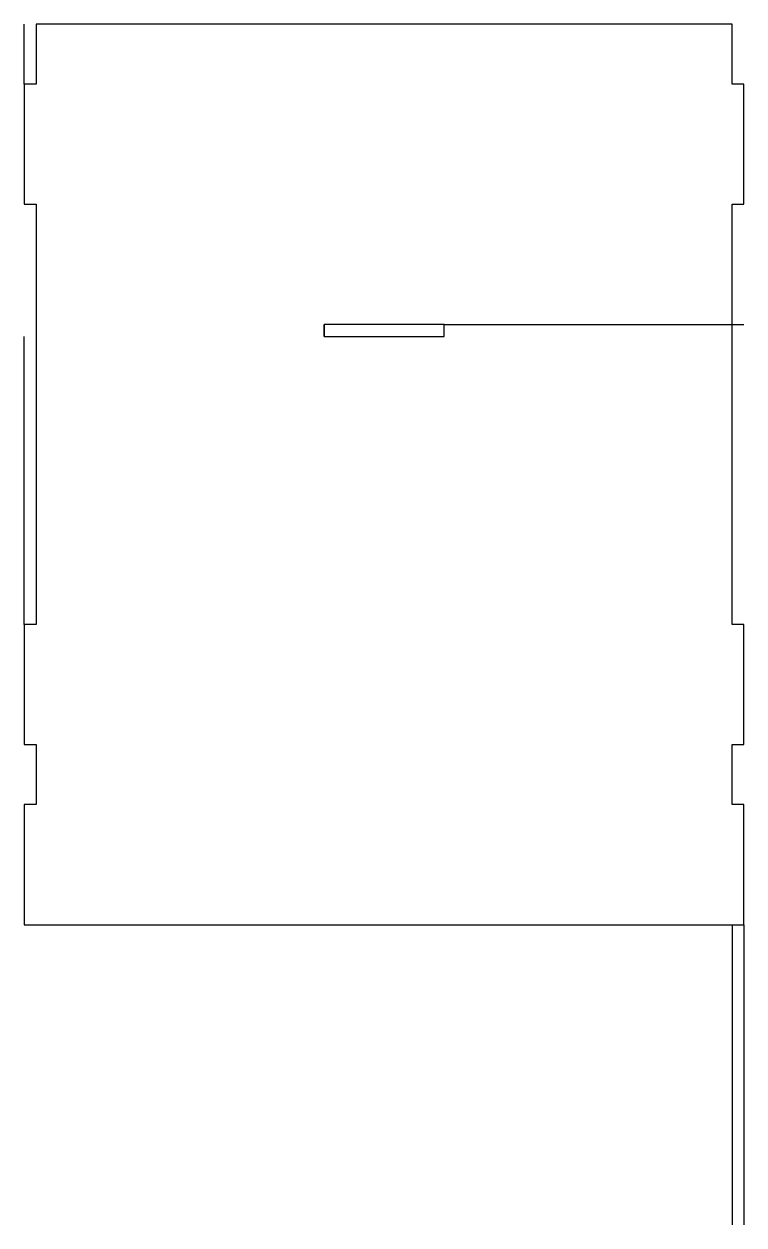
# Model space of a CAD drawing. Header units: inches. Extents: x 0 to 6, y -9.5 to 0.5.
import ezdxf

# ---------------------------------------------------------------- set-up
doc = ezdxf.new("R2010")
doc.units = ezdxf.units.IN
doc.header["$MEASUREMENT"] = 0

msp = doc.modelspace()

# ---------------------------------------------------------------- linework, layer by layer
for p, q in [((0, 0), (0, 0.5)), ((0.1, -1), (0.1, -2.001)), ((2.5, -2.101), (2.5, -2.001)), ((3.5, -2.001), (6, -2.001)), ((0, -4.5), (0, -2.101)), ((5.9, -7), (5.9, -9.5)), ((6, -7), (6, -9.5))]:
    msp.add_line(p, q)
for points in [[(0.1, 0.5), (0.1, 0), (0, 0), (0, -1), (0.1, -1), (0.1, -4.5), (0, -4.5), (0, -5.5), (0.1, -5.5), (0.1, -6), (0, -6), (0, -7), (0.1, -7), (5.9, -7), (6, -7), (6, -6), (5.9, -6), (5.9, -5.5), (6, -5.5), (6, -4.5), (5.9, -4.5), (5.9, -1), (6, -1), (6, 0), (5.9, 0), (5.9, 0.5)], [(5.9, 0), (5.9, 0.5), (0.1, 0.5), (0.1, 0), (0, 0), (0, -1), (0.1, -1), (0.1, -4.5), (0, -4.5), (0, -5.5), (0.1, -5.5), (0.1, -6), (0, -6), (0, -7), (0.1, -7), (5.9, -7), (6, -7), (6, -6), (5.9, -6), (5.9, -5.5), (6, -5.5), (6, -4.5), (5.9, -4.5), (5.9, -1), (6, -1), (6, 0)], [(2.5, -2.101), (3.5, -2.101), (3.5, -2.001), (2.5, -2.001)]]:
    msp.add_lwpolyline(points, close=True)

doc.saveas('drawing.dxf')
